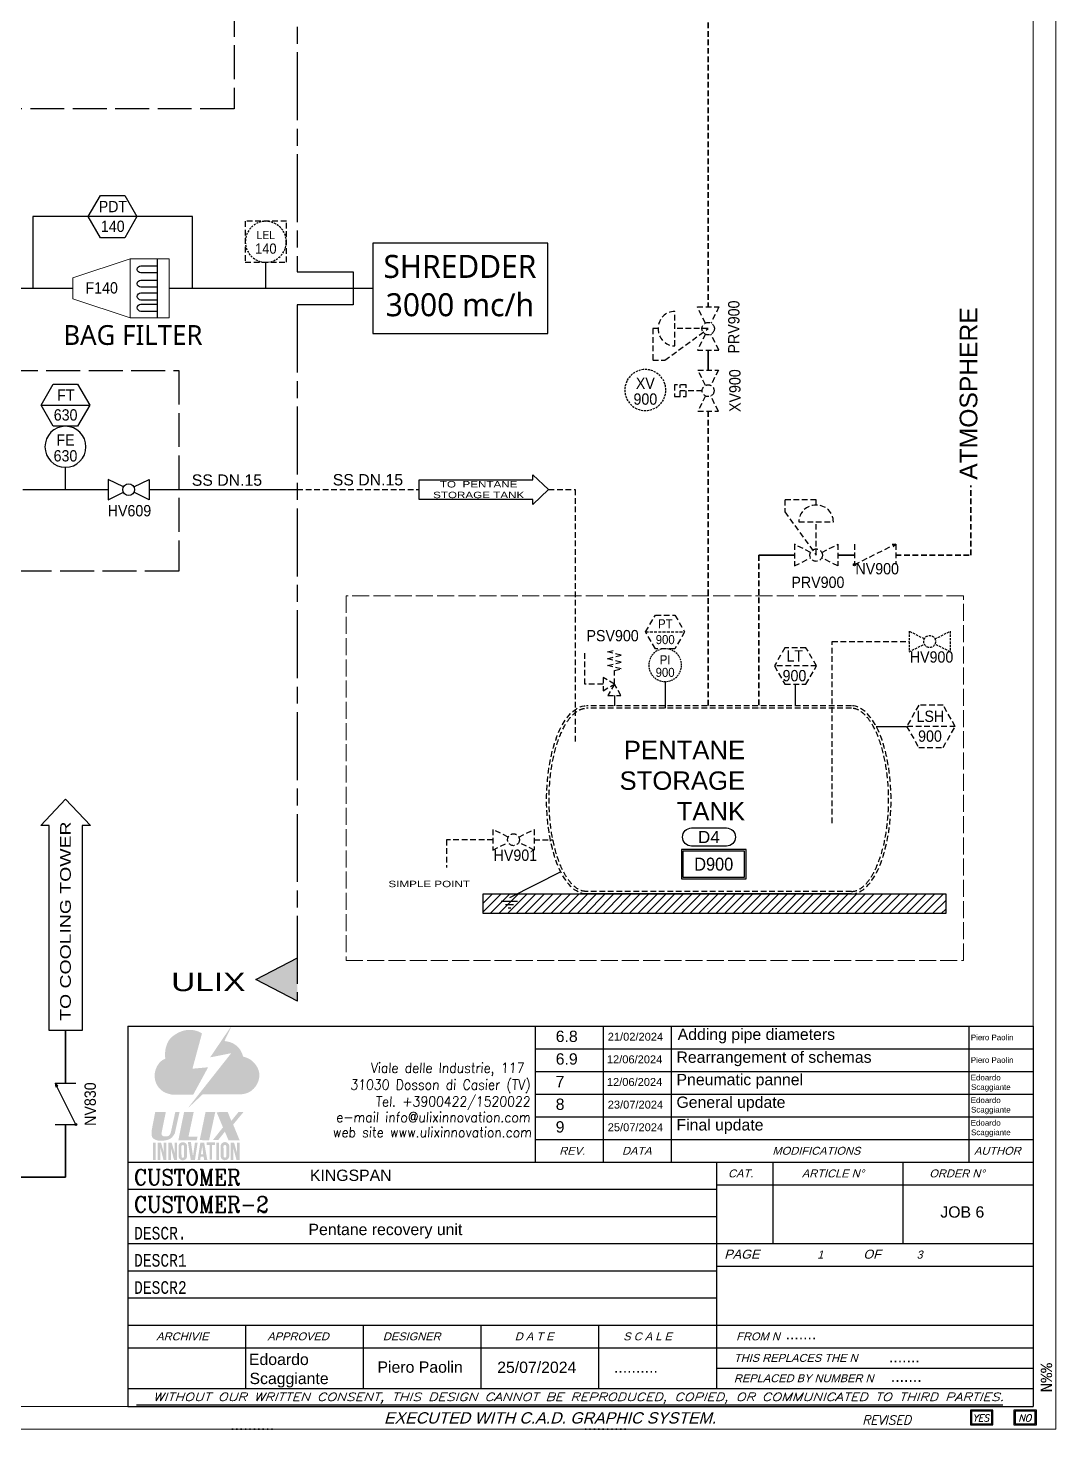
# Model space of a CAD drawing. Header units: millimetres. Extents: x 256 to 2599, y 626 to 1192.
# Drawn here: x 915.9 to 1097.5, y 657.4 to 905.2 of the extents above; entities that cross this region are included whole.
import ezdxf
from ezdxf.enums import TextEntityAlignment as Align

# ---------------------------------------------------------------- set-up
doc = ezdxf.new("R2010")
doc.units = ezdxf.units.MM
for name, pattern in [('AM_ISO02W050', [7.5, 6, -1.5]), ('AM_ISO02W050x2', [3.75, 3, -0.75]), ('AM_ISO08W050', [18, 12, -1.5, 3, -1.5]), ('DASHED', [0.75, 0.5, -0.25])]:
    doc.linetypes.add(name, pattern=pattern)
for name, color, linetype, lineweight in [('-Aria', 7, 'Continuous', 30), ('-Testi', 7, 'Continuous', 35), ('Apparecchiature', 7, 'Continuous', 30), ('LINEA - ACQUA DI RETE', 94, 'Continuous', 35), ('LINEA - AZOTO', 151, 'Continuous', 35)]:
    doc.layers.add(name, color=color, linetype=linetype, lineweight=lineweight)
for name, color, linetype in [('-Pentano', 40, 'Continuous'), ('1', 7, 'Continuous'), ('212', 140, 'AM_ISO02W050x2'), ('4', 42, 'Continuous'), ('5', 6, 'Continuous'), ('FINGATURA', 9, 'Continuous'), ('L6-SOTTILE', 5, 'Continuous'), ('L8-TESTI', 1, 'Continuous'), ('Limite fornitura', 7, 'AM_ISO08W050'), ('Tag', 7, 'Continuous'), ('Testi', 7, 'Continuous')]:
    doc.layers.add(name, color=color, linetype=linetype)
doc.styles.add('2', font='MONOTXT', dxfattribs={"width": 0.8, "height": 280})
doc.styles.add('ARIAL_090', font='arial.ttf', dxfattribs={"width": 0.9})
doc.styles.add('ITALICC', font='italicc')
doc.styles.add('ROMANC', font='ROMANC', dxfattribs={"width": 0.9})
doc.styles.add('ROMANS', font='romans', dxfattribs={"oblique": 15})
doc.styles.get("Standard").update_dxf_attribs({"font": 'arial.ttf'})
doc.styles.add('USER1', font='ROMANS', dxfattribs={"width": 0.8, "height": 280})

# ---------------------------------------------------------------- blocks, each defined once
blk = doc.blocks.new('Tag_block')
at = {"color": 0, "linetype": 'ByBlock', "lineweight": -2}
blk.add_attdef('#(TargetObject.Tag)', text='', height=2.5, dxfattribs=at).set_placement((0, 0), align=Align.MIDDLE_CENTER)
blk = doc.blocks.new('Valve Label_block')
at = {"color": 0, "linetype": 'ByBlock', "lineweight": -2, "width": 0.9}
blk.add_attdef('#(TargetObject.Size)', text='', height=2.5, dxfattribs=at).set_placement((0, 4.7625), align=Align.BOTTOM_CENTER)
blk.add_attdef('#(TargetObject.Tag)', text='', height=2.5, dxfattribs=at).set_placement((0, -4.7625), align=Align.TOP_CENTER)
blk = doc.blocks.new('*U5')
at = {"color": 0, "linetype": 'ByBlock', "lineweight": -2}
for start, end in [(0, 180), (180, 0)]:
    blk.add_arc((0, 0), 5, start, end, dxfattribs=at)
at = {"color": 0, "linetype": 'ByBlock', "lineweight": -2, "width": 0.9}
for tag, p in [('#(TargetObject.Type)', (0, 1.65)), ('#(TargetObject.LoopNumber)', (0, -1.65))]:
    blk.add_attdef(tag, text='', height=2.5, dxfattribs=at).set_placement(p, align=Align.MIDDLE_CENTER)
blk = doc.blocks.new('STIKER NOME MACCHIANARIO')
at = {"layer": 'L8-TESTI', "color": 5}
for points in [[(-20, 9), (-20, -9), (20, -9), (20, 9)], [(-19, 8), (-19, -8), (19, -8), (19, 8)]]:
    blk.add_lwpolyline(points, close=True, dxfattribs=at)
at = {"color": 7, "style": 'ARIAL_090', "width": 0.9}
blk.add_attdef('NOME', text='', height=8, dxfattribs=at).set_placement((0, 0), align=Align.MIDDLE_CENTER)
blk = doc.blocks.new('*U6')
at = {"color": 0, "linetype": 'ByBlock', "lineweight": -2}
for start, end in [(0, 180), (180, 0)]:
    blk.add_arc((0, 0), 5, start, end, dxfattribs=at)
at = {"color": 0, "linetype": 'ByBlock', "lineweight": -2, "width": 0.9}
for tag, p in [('#(TargetObject.Type)', (0, 1.65)), ('#(TargetObject.LoopNumber)', (0, -1.65))]:
    blk.add_attdef(tag, text='', height=2.5, dxfattribs=at).set_placement(p, align=Align.MIDDLE_CENTER)

msp = doc.modelspace()

# ---------------------------------------------------------------- hatches: boundary and pattern name
h = msp.add_hatch(color=256)
h.dxf.hatch_style = 1
h.paths.add_polyline_path([(1061.86, 810.51, -0.284079), (1062.02, 810.41), (1061.86, 810.33), (1061.86, 810.51, -0.284079)], flags=17)
h.paths.add_polyline_path([(1061.86, 810.51), (1061.86, 810.33), (1062.02, 810.41, -0.116434), (1062.04, 810.33, -1), (1061.67, 810.33, -0.414214), (1061.86, 810.51)])
at = {"ltscale": 15}
h = msp.add_hatch(color=256, dxfattribs=at)
h.dxf.hatch_style = 1
h.paths.add_polyline_path([(963.45, 740.87), (956.09, 737.02), (963.45, 733.17), (963.45, 740.87)])
h = msp.add_hatch(color=256)
h.dxf.hatch_style = 1
h.paths.add_polyline_path([(920.77, 718.03), (920.68, 718.67), (921.13, 718.21), (920.77, 718.03)])
h = msp.add_hatch(color=256)
h.dxf.hatch_style = 1
h.paths.add_polyline_path([(924.14, 711.38, -0.284079), (924.24, 711.55), (924.32, 711.38), (924.14, 711.38, -0.284079)], flags=17)
h.paths.add_polyline_path([(924.14, 711.38), (924.32, 711.38), (924.24, 711.55, -0.116434), (924.32, 711.57, -1), (924.32, 711.19, -0.414214), (924.14, 711.38)])
at = {"layer": '1'}
h = msp.add_hatch(color=256, dxfattribs=at)
h.dxf.hatch_style = 1
h.set_gradient(color1=(0, 223, 129), color2=(0, 174, 195), tint=1)
edge = h.paths.add_edge_path()
edge.add_spline(control_points=[(940.1, 723.02), (939.91, 722.93), (939.27, 722.61), (938.49, 721.57), (938.04, 719.82), (938.64, 718.04), (939.98, 716.95), (940.92, 716.75), (941.38, 716.65)], knot_values=[0, 0, 0, 0, 0.701825, 2.291672, 4.058724, 6.454991, 7.952515, 9.516798, 9.516798, 9.516798, 9.516798], degree=3, periodic=0)
edge.add_line((941.38, 716.65), (945.04, 716.65))
edge.add_line((945.04, 716.65), (947.68, 721.5))
edge.add_line((947.68, 721.5), (944.91, 721.25))
edge.add_line((944.91, 721.25), (946.59, 727.47))
edge.add_spline(control_points=[(946.59, 727.47), (946.41, 727.58), (945.9, 727.89), (944.98, 728.12), (943.85, 728.12), (942.76, 727.82), (941.74, 727.25), (940.84, 726.52), (940.33, 725.47), (940.03, 724.31), (940.08, 723.46), (940.1, 723.02)], knot_values=[0, 0, 0, 0, 0.669549, 1.949247, 3.037857, 4.337773, 5.60233, 6.862344, 8.029152, 9.34214, 10.773989, 10.773989, 10.773989, 10.773989], degree=3, periodic=0)
edge = h.paths.add_edge_path()
edge.add_spline(control_points=[(953.87, 723.39), (953.81, 723.56), (953.7, 723.89), (953.48, 724.35), (953.19, 724.85), (952.72, 725.3), (952.1, 725.75), (951.35, 726.02), (950.82, 726.1), (950.56, 726.14)], knot_values=[0, 0, 0, 0, 0.600904, 1.117951, 1.681093, 2.463883, 3.233335, 4.181583, 5.012071, 5.012071, 5.012071, 5.012071], degree=3, periodic=0)
edge.add_line((950.56, 726.14), (951.73, 728.56))
edge.add_line((951.73, 728.56), (951.66, 728.61))
edge.add_line((951.66, 728.61), (948.03, 723.25))
edge.add_line((948.03, 723.25), (951.76, 723.99))
edge.add_line((951.76, 723.99), (944.21, 714.43))
edge.add_line((944.21, 714.43), (944.27, 714.43))
edge.add_line((944.27, 714.43), (946.7, 716.7))
edge.add_line((946.7, 716.7), (953.39, 716.7))
edge.add_spline(control_points=[(953.39, 716.7), (953.76, 716.75), (954.44, 716.83), (955.37, 717.34), (956.09, 718.06), (956.62, 719.08), (956.8, 720.09), (956.59, 721.07), (956.22, 721.81), (955.63, 722.47), (954.9, 723.08), (954.24, 723.28), (953.87, 723.39)], knot_values=[0, 0, 0, 0, 1.209382, 2.211284, 3.435788, 4.46215, 5.940895, 6.667072, 7.735024, 8.604441, 9.541579, 10.801279, 10.801279, 10.801279, 10.801279], degree=3, periodic=0)
h = msp.add_hatch(color=256, dxfattribs=at)
h.dxf.hatch_style = 1
h.set_gradient(color1=(0, 223, 129), color2=(1, 179, 189), centered=1, tint=1)
edge = h.paths.add_edge_path()
edge.add_line((940.21, 713.62), (938.34, 713.62))
edge.add_line((938.34, 713.62), (937.69, 710.27))
edge.add_spline(control_points=[(937.69, 710.27), (937.68, 710.07), (937.67, 709.66), (937.79, 708.98), (938.37, 708.68), (938.96, 708.49), (939.6, 708.54), (940.23, 708.57), (940.74, 708.75), (941.15, 708.95), (941.49, 709.32), (941.67, 709.62), (941.79, 709.82)], knot_values=[0, 0, 0, 0, 0.791646, 1.67027, 2.474797, 3.187273, 4.139987, 4.947686, 5.66585, 6.260215, 6.722804, 7.638653, 7.638653, 7.638653, 7.638653], degree=3, periodic=0)
edge.add_line((941.79, 709.82), (942.63, 713.6))
edge.add_line((942.63, 713.6), (941.88, 713.6))
edge.add_line((941.88, 713.6), (941.1, 710.02))
edge.add_spline(control_points=[(941.1, 710.02), (941.08, 709.96), (941.04, 709.81), (940.92, 709.58), (940.69, 709.35), (940.31, 709.27), (939.92, 709.25), (939.47, 709.42), (939.45, 709.72), (939.44, 709.85)], knot_values=[0, 0, 0, 0, 0.258559, 0.603246, 1.025042, 1.490278, 2.065458, 2.63904, 3.121133, 3.121133, 3.121133, 3.121133], degree=3, periodic=0)
edge.add_line((939.44, 709.85), (940.21, 713.62))
h.paths.add_polyline_path([(943.43, 713.59), (945.13, 713.59), (944.21, 709.24), (945.81, 709.24), (945.66, 708.6), (942.42, 708.6), (943.43, 713.59)])
h.paths.add_polyline_path([(948.94, 713.58), (947.22, 713.58), (946.2, 708.64), (947.84, 708.56), (948.94, 713.58)])
h.paths.add_polyline_path([(950.3, 710.88), (948.51, 708.62), (949.43, 708.62), (950.64, 710.12), (951.28, 708.61), (953.24, 708.61), (952.1, 711.38), (953.94, 713.6), (953.05, 713.6), (951.78, 712.02), (951.14, 713.6), (949.18, 713.56), (950.3, 710.88)])
h = msp.add_hatch(color=256, dxfattribs=at)
h.dxf.hatch_style = 1
h.set_gradient(color1=(0, 223, 129), color2=(1, 179, 189), tint=1)
h.paths.add_polyline_path([(937.95, 705.12), (938.43, 705.12), (938.43, 708.17), (937.95, 708.16), (937.95, 705.12)])
h.paths.add_polyline_path([(940.3, 708.19), (939.85, 708.19), (939.85, 706.39), (939.36, 708.2), (938.79, 708.2), (938.78, 705.13), (939.23, 705.13), (939.23, 707.34), (939.79, 705.12), (940.3, 705.12), (940.3, 708.19)])
h.paths.add_polyline_path([(940.65, 705.11), (941.1, 705.11), (941.1, 707.21), (941.67, 705.09), (942.2, 705.09), (942.2, 708.19), (941.74, 708.19), (941.74, 706.41), (941.23, 708.19), (940.65, 708.19), (940.65, 705.11)])
h.paths.add_polyline_path([(942.45, 705.72, 1), (943.97, 705.93), (943.97, 707.66, 0.796166), (942.45, 707.66), (942.45, 705.72, 1)])
h.paths.add_polyline_path([(942.95, 707.51, -0.957705), (943.44, 707.55), (943.44, 705.74, -0.974266), (942.98, 705.72), (942.95, 707.51, -0.957705)], flags=16)
h.paths.add_polyline_path([(944.61, 705.12), (945.35, 705.12), (945.83, 708.19), (945.35, 708.19), (945.01, 705.8), (944.64, 708.27), (944.1, 708.28), (944.61, 705.12)])
h.paths.add_polyline_path([(945.83, 705.12), (946.27, 705.12), (946.36, 705.7), (946.88, 705.7), (946.98, 705.12), (947.54, 705.12), (946.98, 708.19), (946.3, 708.19), (945.83, 705.12)])
h.paths.add_polyline_path([(946.64, 707.6), (946.82, 706.1), (946.4, 706.09), (946.64, 707.6)], flags=16)
h.paths.add_polyline_path([(947.95, 705.15), (948.39, 705.15), (948.39, 707.75), (948.92, 707.75), (948.92, 708.22), (947.4, 708.22), (947.4, 707.74), (947.95, 707.74), (947.95, 705.15)])
h.paths.add_polyline_path([(949.58, 708.17), (949.11, 708.16), (949.11, 705.12), (949.58, 705.12), (949.58, 708.17)])
h.paths.add_polyline_path([(949.89, 705.74, 1), (951.41, 705.95), (951.41, 707.68, 0.796166), (949.89, 707.68), (949.89, 705.74, 1)])
h.paths.add_polyline_path([(950.39, 707.53, -0.957705), (950.88, 707.57), (950.88, 705.76, -0.974266), (950.42, 705.74), (950.39, 707.53, -0.957705)], flags=16)
h.paths.add_polyline_path([(951.68, 705.11), (952.13, 705.11), (952.13, 707.21), (952.7, 705.09), (953.23, 705.09), (953.23, 708.19), (952.77, 708.19), (952.77, 706.41), (952.26, 708.19), (951.68, 708.19), (951.68, 705.11)])
at = {"layer": '4'}
h = msp.add_hatch(dxfattribs=at)
h.set_pattern_fill('_U', color=256, scale=1.083333, angle=45, style=0, pattern_type=0)
h.set_pattern_definition([(45, (2916.7079, 3715.7714), (-0.76603235, 0.76603235), [])])
h.paths.add_polyline_path([(996.3, 748.66), (1078, 748.66), (1078, 752.13), (996.3, 752.13)])
at = {"layer": 'Tag', "linetype": 'DASHED', "ltscale": 2}
h = msp.add_hatch(color=256, dxfattribs=at)
h.dxf.hatch_style = 1
h.paths.add_polyline_path([(1068.51, 813.88), (1069.15, 813.97), (1068.69, 813.52), (1068.51, 813.88)])

# ---------------------------------------------------------------- linework, layer by layer
at = {"layer": '-Aria'}
for p, q in [((916.71, 871.83), (916.71, 859.16)), ((926.5, 871.83), (916.71, 871.83)), ((944.9, 871.83), (935.1, 871.83)), ((944.9, 859.16), (944.9, 871.83)), ((459.88, 859.16), (923.76, 859.16)), ((940.77, 859.16), (976.75, 859.16))]:
    msp.add_line(p, q, dxfattribs=at)
at = {"layer": '-Pentano'}
for p, q in [((914.95, 823.58), (929.99, 823.58)), ((937.28, 823.58), (963.44, 823.58))]:
    msp.add_line(p, q, dxfattribs=at)
at = {"layer": '-Pentano', "linetype": 'DASHED', "ltscale": 2}
for p, q in [((963.44, 823.58), (984.94, 823.58)), ((1007.84, 823.58), (1012.53, 823.58)), ((1012.53, 823.58), (1012.53, 779.02)), ((1061.32, 785.38), (1014.5, 785.38)), ((1061.32, 784.95), (1014.5, 784.95)), ((1061.32, 752.57), (1014.5, 752.57))]:
    msp.add_line(p, q, dxfattribs=at)
at = {"layer": '-Pentano', "linetype": 'DASHED', "ltscale": 2, "extrusion": (0, 0, -1)}
msp.add_ellipse((1014.5, 768.76), major_axis=(0, 16.62), ratio=0.422356, start_param=3.141593, end_param=6.283185, dxfattribs=at)
at = {"layer": '-Pentano', "linetype": 'DASHED', "ltscale": 2}
msp.add_ellipse((1061.32, 768.76), major_axis=(0, 16.62), ratio=0.422356, start_param=3.141593, end_param=6.283185, dxfattribs=at)
for points in [[(1014.5, 752.57), (1014.13, 752.57), (1013.74, 752.65), (1012.97, 753), (1012.58, 753.27), (1011.82, 754), (1011.44, 754.45), (1010.72, 755.54), (1010.38, 756.17), (1009.59, 757.94), (1009.18, 759.18), (1008.52, 761.87), (1008.27, 763.34), (1007.96, 766.38), (1007.89, 767.96), (1007.96, 771.09), (1008.08, 772.64), (1008.51, 775.6), (1008.82, 777), (1009.58, 779.53), (1010.04, 780.67), (1010.96, 782.38), (1011.4, 783.03), (1012.32, 784.04), (1012.8, 784.41), (1013.68, 784.85), (1014.1, 784.95), (1014.5, 784.95)], [(1061.32, 752.57), (1061.7, 752.57), (1062.08, 752.65), (1062.85, 753), (1063.24, 753.27), (1064.01, 754), (1064.38, 754.45), (1065.1, 755.54), (1065.44, 756.17), (1066.23, 757.94), (1066.64, 759.18), (1067.3, 761.87), (1067.55, 763.34), (1067.86, 766.38), (1067.93, 767.96), (1067.87, 771.09), (1067.74, 772.64), (1067.31, 775.6), (1067, 777), (1066.24, 779.53), (1065.79, 780.67), (1064.86, 782.38), (1064.42, 783.03), (1063.5, 784.04), (1063.02, 784.41), (1062.14, 784.85), (1061.73, 784.95), (1061.32, 784.95)]]:
    msp.add_open_spline(points, degree=3, knots=[3.141593, 3.141593, 3.141593, 3.141593, 3.331486, 3.331486, 3.52138, 3.52138, 3.711273, 3.711273, 3.901167, 3.901167, 4.187067, 4.187067, 4.472967, 4.472967, 4.758867, 4.758867, 5.044767, 5.044767, 5.330667, 5.330667, 5.616567, 5.616567, 5.847516, 5.847516, 6.078465, 6.078465, 6.283185, 6.283185, 6.283185, 6.283185], dxfattribs=at)
for p, q in [((1019.45, 787.2), (1019.45, 785.38)), ((1009.99, 756.02), (1000.92, 751.45)), ((999.48, 750.86), (1000.92, 750.86)), ((1000.92, 750.86), (1002.36, 750.86)), ((1061.32, 752.13), (1014.5, 752.13)), ((1000.2, 750.26), (1000.92, 750.26)), ((1000.67, 749.67), (1000.92, 749.67)), ((1000.92, 750.26), (1001.64, 750.26)), ((1000.92, 749.67), (1001.17, 749.67)), ((920.68, 718.67), (924.32, 718.67)), ((921.13, 718.21), (920.68, 718.67)), ((920.68, 718.67), (920.77, 718.03)), ((920.77, 718.03), (921.13, 718.21)), ((924.32, 711.38), (920.95, 718.12)), ((920.68, 711.38), (924.32, 711.38)), ((1082.35, 660.9), (1082.35, 658.29)), ((1086.3, 660.9), (1082.35, 660.9)), ((1082.54, 660.71), (1082.54, 658.49)), ((1086.11, 660.71), (1082.54, 660.71)), ((1086.11, 658.49), (1086.11, 660.71)), ((1086.3, 658.29), (1086.3, 660.9)), ((1090.05, 660.9), (1090.05, 658.29)), ((1094.01, 660.9), (1090.05, 660.9)), ((1090.24, 660.71), (1090.24, 658.49)), ((1093.82, 660.71), (1090.24, 660.71)), ((1093.82, 658.49), (1093.82, 660.71)), ((1094.01, 658.29), (1094.01, 660.9)), ((1082.35, 658.29), (1086.3, 658.29)), ((1082.54, 658.49), (1086.11, 658.49)), ((1090.05, 658.29), (1094.01, 658.29)), ((1090.24, 658.49), (1093.82, 658.49))]:
    msp.add_line(p, q)
at = {"linetype": 'DASHED', "ltscale": 2}
for p, q in [((997.98, 761.71), (989.79, 761.71)), ((989.79, 761.71), (989.79, 756.79)), ((1005.27, 761.71), (1008.59, 761.71))]:
    msp.add_line(p, q, dxfattribs=at)
at = {"ltscale": 15}
for p, q in [((956.09, 737.02), (963.45, 740.87)), ((963.45, 733.17), (956.09, 737.02))]:
    msp.add_line(p, q, dxfattribs=at)
at = {"lineweight": 20}
for points in [[(256.47, 657.54), (256.47, 1191.54), (1097.47, 1191.54), (1097.47, 657.54)], [(271.09, 661.54), (271.09, 1187.54), (1093.47, 1187.54), (1093.47, 661.54)]]:
    msp.add_lwpolyline(points, close=True, dxfattribs=at)
for points in [[(1007.7, 867.16), (976.75, 867.16), (976.75, 851.16), (1007.7, 851.16)], [(996.3, 752.13), (1078, 752.13), (1078, 748.66), (996.3, 748.66)]]:
    msp.add_lwpolyline(points, close=True)
for points in [[(932.7, 824.05), (929.99, 825.4), (929.99, 821.76), (932.7, 823.11)], [(934.58, 824.05), (937.28, 825.4), (937.28, 821.76), (934.58, 823.11)]]:
    msp.add_lwpolyline(points)
at = {"linetype": 'DASHED', "ltscale": 2}
msp.add_lwpolyline([(1057.93, 764.65), (1057.93, 796.74), (1071.51, 796.74)], dxfattribs=at)
msp.add_lwpolyline([(1033.1, 763.79), (1039.24, 763.79, -1), (1039.24, 760.59), (1033.1, 760.59, -1)], format="xyb", close=True)
for centre, radius in [((933.64, 823.58), 1.05), ((1061.86, 810.33), 0.187), ((924.32, 711.38), 0.187)]:
    msp.add_circle(centre, radius)
at = {"layer": '212', "lineweight": 20}
msp.add_lwpolyline([(972.04, 740.38), (1081.15, 740.38), (1081.15, 804.83), (972.04, 804.83)], close=True, dxfattribs=at)
at = {"layer": '5', "linetype": 'AM_ISO02W050', "lineweight": 30}
msp.add_lwpolyline([(723.23, 666.29), (723.23, 830.72), (620.7, 830.72), (620.7, 986.12), (664.46, 986.12), (664.46, 1014.9), (747.75, 1014.9), (747.75, 993.8), (843.91, 993.8), (843.91, 1037.11), (952.27, 1037.11), (952.27, 890.86), (904.09, 890.86), (904.09, 844.62), (942.52, 844.62), (942.52, 809.18), (904.09, 809.18), (904.09, 666.29), (723.23, 666.29), (723.23, 830.72), (620.7, 830.72), (620.7, 986.12)], dxfattribs=at)
at = {"layer": '5', "color": 244, "true_color": 0x991b1e}
for points in [[(938.67, 861.88), (935.8, 861.88, -1), (935.8, 863.15), (938.67, 863.15)], [(938.67, 859.35), (935.8, 859.35, -1), (935.8, 860.61), (938.67, 860.61)], [(938.67, 857.09), (935.8, 857.09, -1), (935.8, 858.35), (938.67, 858.35)], [(938.67, 855.09), (935.8, 855.09, -1), (935.8, 856.36), (938.67, 856.36)]]:
    msp.add_lwpolyline(points, format="xyb", dxfattribs=at)
at = {"layer": 'Apparecchiature', "lineweight": 20}
msp.add_lwpolyline([(933.88, 853.92), (923.76, 857.32), (923.76, 860.99), (933.88, 864.39)], dxfattribs=at)
msp.add_lwpolyline([(940.77, 864.39), (933.88, 864.39), (933.88, 853.92), (940.77, 853.92)], close=True, dxfattribs=at)
at = {"layer": 'FINGATURA', "color": 7}
for p, q in [((933.47, 728.74), (933.47, 661.54)), ((933.47, 728.74), (1093.47, 728.74)), ((1005.47, 728.74), (1005.47, 704.74)), ((1017.47, 728.74), (1017.47, 704.74)), ((1029.47, 728.74), (1029.47, 704.74)), ((1082.09, 728.74), (1082.09, 704.74)), ((1093.47, 728.74), (1093.47, 661.54)), ((1005.47, 724.74), (1093.47, 724.74)), ((1005.47, 720.74), (1093.47, 720.74)), ((1005.47, 716.74), (1093.47, 716.74)), ((1005.47, 712.74), (1093.47, 712.74)), ((1005.47, 708.74), (1093.47, 708.74)), ((933.47, 704.74), (1093.47, 704.74)), ((1037.47, 704.74), (1037.47, 675.94)), ((1047.47, 704.74), (1047.47, 690.34)), ((1070.47, 690.34), (1070.47, 704.74)), ((933.47, 699.94), (1037.47, 699.94)), ((1037.47, 700.74), (1093.47, 700.74)), ((933.47, 695.14), (1037.47, 695.14)), ((933.47, 690.34), (1093.47, 690.34)), ((1037.47, 686.34), (1093.47, 686.34)), ((933.47, 685.54), (1037.47, 685.54)), ((933.47, 680.74), (1037.47, 680.74)), ((933.47, 675.94), (1093.47, 675.94)), ((954.27, 675.94), (954.27, 664.74)), ((975.07, 675.94), (975.07, 664.74)), ((995.87, 675.94), (995.87, 664.74)), ((1016.67, 675.94), (1016.67, 664.74)), ((1037.47, 675.94), (1037.47, 664.74)), ((933.47, 671.94), (1037.47, 671.94)), ((1037.47, 671.94), (1093.47, 671.94)), ((1037.47, 668.34), (1093.47, 668.34)), ((935.03, 661.82), (1032.08, 661.82)), ((1032.08, 661.82), (1088.08, 661.82))]:
    msp.add_line(p, q, dxfattribs=at)
at = {"layer": 'FINGATURA'}
for p, q in [((933.47, 664.74), (1093.47, 664.74)), ((933.47, 661.54), (1093.47, 661.54))]:
    msp.add_line(p, q, dxfattribs=at)
at = {"layer": 'L6-SOTTILE'}
for points in [[(1005.04, 820.95), (1005.04, 821.83), (984.94, 821.83), (984.94, 825.33), (1005.04, 825.33), (1005.04, 826.2), (1007.84, 823.58)], [(926.88, 764.23), (925.42, 764.23), (925.42, 727.98), (919.58, 727.98), (919.58, 764.23), (918.12, 764.23), (922.5, 768.9)]]:
    msp.add_lwpolyline(points, close=True, dxfattribs=at)
at = {"layer": 'Limite fornitura'}
msp.add_line((963.41, 1170.87), (963.43, 862.05), dxfattribs=at)
msp.add_lwpolyline([(963.43, 862.05), (973.29, 862.05), (973.29, 856.26), (963.43, 856.26), (963.43, 733.17)], dxfattribs=at)
at = {"layer": 'LINEA - ACQUA DI RETE'}
for p, q in [((922.5, 727.98), (922.5, 718.67)), ((922.5, 711.38), (922.5, 702.07)), ((890.69, 702.07), (922.5, 702.07))]:
    msp.add_line(p, q, dxfattribs=at)
at = {"layer": 'LINEA - AZOTO', "linetype": 'DASHED', "ltscale": 2}
for p, q in [((1036.02, 1122.13), (1036.02, 855.86)), ((1036.02, 837.43), (1036.02, 784.95)), ((1082.43, 812.01), (1082.43, 824.32)), ((1044.97, 812.01), (1044.97, 784.95)), ((1069.15, 812.01), (1082.43, 812.01))]:
    msp.add_line(p, q, dxfattribs=at)
at = {"layer": 'LINEA - AZOTO'}
for p, q in [((1036.02, 848.22), (1036.02, 844.72)), ((1044.97, 812.01), (1051.28, 812.01)), ((1058.92, 812.01), (1061.86, 812.01))]:
    msp.add_line(p, q, dxfattribs=at)
at = {"layer": 'Tag'}
for p, q in [((935.1, 871.83), (926.5, 871.83)), ((918.17, 838.5), (926.77, 838.5)), ((922.47, 823.58), (922.47, 827.53)), ((1028.42, 789.67), (1028.42, 784.95)), ((1051.44, 785.38), (1051.44, 789.2)), ((1065.7, 781.74), (1071.09, 781.74))]:
    msp.add_line(p, q, dxfattribs=at)
at = {"layer": 'Tag', "color": 244, "true_color": 0x991b1e}
msp.add_line((938.67, 864.39), (938.67, 853.92), dxfattribs=at)
at = {"layer": 'Tag', "ltscale": 0.2}
msp.add_line((957.87, 859.16), (957.87, 863.76), dxfattribs=at)
at = {"layer": 'Tag', "linetype": 'DASHED', "ltscale": 2}
for p, q in [((1030.12, 848.99), (1030.12, 855.09)), ((1031.1, 840.05), (1031.1, 842.1)), ((1034.97, 841.07), (1031.1, 841.07)), ((1052.05, 817.91), (1058.15, 817.91)), ((1061.86, 813.97), (1061.86, 810.33)), ((1061.86, 810.33), (1068.6, 813.7)), ((1069.15, 813.97), (1068.51, 813.88)), ((1068.69, 813.52), (1069.15, 813.97)), ((1069.15, 813.97), (1069.15, 810.33)), ((1055.17, 792.42), (1047.72, 792.42)), ((1079.69, 781.74), (1071.09, 781.74))]:
    msp.add_line(p, q, dxfattribs=at)
at = {"layer": 'Tag', "linetype": 'DASHED'}
msp.add_line((1024.98, 798.44), (1031.86, 798.44), dxfattribs=at)
at = {"layer": 'Tag'}
for points in [[(926.5, 871.83), (928.65, 875.55), (932.95, 875.55), (935.1, 871.83), (932.95, 868.1), (928.65, 868.1)], [(918.17, 838.5), (920.32, 842.22), (924.62, 842.22), (926.77, 838.5), (924.62, 834.78), (920.32, 834.78)]]:
    msp.add_lwpolyline(points, close=True, dxfattribs=at)
at = {"layer": 'Tag', "linetype": 'DASHED', "ltscale": 2}
for points in [[(961.5, 871), (954.25, 871), (954.25, 863.76), (961.5, 863.76)], [(1032.12, 842.1), (1030.08, 842.1), (1030.08, 840.05), (1032.12, 840.05)], [(1024.98, 798.44), (1026.7, 801.42), (1030.14, 801.42), (1031.86, 798.44), (1030.14, 795.46), (1026.7, 795.46)], [(1055.17, 792.42), (1053.3, 795.65), (1049.58, 795.65), (1047.72, 792.42), (1049.58, 789.2), (1053.3, 789.2)], [(1017.45, 788.05), (1019.45, 789.21), (1017.45, 790.36)], [(1020.61, 787.2), (1019.45, 789.21), (1018.3, 787.2)], [(1079.69, 781.74), (1077.54, 785.47), (1073.24, 785.47), (1071.09, 781.74), (1073.24, 778.02), (1077.54, 778.02)]]:
    msp.add_lwpolyline(points, close=True, dxfattribs=at)
for points in [[(1035.53, 853.02), (1034.11, 855.86), (1037.93, 855.86), (1036.51, 853.02)], [(1027.17, 852.04), (1026.23, 852.04), (1026.23, 846.49), (1028.38, 846.49), (1036.02, 852.04), (1030.12, 852.04)], [(1035.53, 851.06), (1034.11, 848.22), (1037.93, 848.22), (1036.51, 851.06)], [(1035.55, 842.01), (1034.2, 844.72), (1037.84, 844.72), (1036.49, 842.01)], [(1035.55, 840.14), (1034.2, 837.43), (1037.84, 837.43), (1036.49, 840.14)], [(1055.1, 820.87), (1055.1, 821.8), (1049.55, 821.8), (1049.55, 819.65), (1055.1, 812.01), (1055.1, 817.91)], [(1054.12, 812.5), (1051.28, 813.92), (1051.28, 810.1), (1054.12, 811.52)], [(1056.08, 812.5), (1058.92, 813.92), (1058.92, 810.1), (1056.08, 811.52)], [(1017.45, 789.21), (1014.25, 789.21), (1014.25, 794.91)], [(1019.45, 789.21), (1019.45, 791.61), (1020.65, 791.91), (1018.25, 792.51), (1020.65, 793.11), (1018.25, 793.71), (1020.65, 794.31), (1018.25, 794.91), (1019.45, 795.21)], [(1000.69, 762.18), (997.98, 763.53), (997.98, 759.88), (1000.69, 761.24)], [(1002.56, 762.18), (1005.27, 763.53), (1005.27, 759.88), (1002.56, 761.24)]]:
    msp.add_lwpolyline(points, dxfattribs=at)
at = {"layer": 'Tag', "linetype": 'DASHED', "ltscale": 0.8}
for points in [[(1074.22, 797.21), (1071.51, 798.56), (1071.51, 794.92), (1074.22, 796.27)], [(1076.09, 797.21), (1078.8, 798.56), (1078.8, 794.92), (1076.09, 796.27)]]:
    msp.add_lwpolyline(points, dxfattribs=at)
at = {"layer": 'Tag', "linetype": 'DASHED', "ltscale": 2}
for centre, radius in [((1036.02, 852.04), 1.1), ((1036.02, 841.07), 1.05), ((1055.1, 812.01), 1.1), ((1001.63, 761.71), 1.05)]:
    msp.add_circle(centre, radius, dxfattribs=at)
at = {"layer": 'Tag', "linetype": 'DASHED', "ltscale": 0.8}
msp.add_circle((1075.15, 796.74), 1.05, dxfattribs=at)
at = {"layer": 'Tag', "linetype": 'DASHED', "ltscale": 2}
for centre, major_axis in [((1030.12, 852.04), (0, -3.05)), ((1055.1, 817.91), (-3.05, 0))]:
    msp.add_ellipse(centre, major_axis=major_axis, ratio=0.967342, start_param=3.141593, end_param=6.283185, dxfattribs=at)

# ---------------------------------------------------------------- block references
at = {"layer": 'Tag'}
ref = msp.add_blockref('Valve Label_block', (930.86, 875.49), dxfattribs=dict(at, xscale=0.1838663350828232, yscale=0.1838663350828232, zscale=0.1838663350828232))
ref.add_attrib('#(TargetObject.Tag)', 'PDT', dxfattribs={"layer": '0', "color": 0, "linetype": 'ByBlock', "lineweight": -2, "ltscale": 2, "height": 2, "style": 'ARIAL_090', "width": 0.9}).set_placement((930.86, 874.61), align=Align.TOP_CENTER)
ref = msp.add_blockref('Valve Label_block', (930.83, 871.77), dxfattribs=dict(at, xscale=0.1378997513121174, yscale=0.1378997513121174, zscale=0.1378997513121174))
ref.add_attrib('#(TargetObject.Tag)', '140', dxfattribs={"layer": '0', "color": 0, "linetype": 'ByBlock', "lineweight": -2, "ltscale": 2, "height": 2, "style": 'ARIAL_090', "width": 0.9}).set_placement((930.83, 871.12), align=Align.TOP_CENTER)
at = {"layer": 'Tag', "linetype": 'DASHED', "ltscale": 2}
ref = msp.add_blockref('*U6', (957.87, 867.38), dxfattribs=dict(at, xscale=0.7246999983226499, yscale=0.7246999983226499, zscale=0.7246999983226499))
ref.add_attrib('#(TargetObject.Type)', 'LEL', dxfattribs={"layer": '0', "color": 0, "linetype": 'ByBlock', "lineweight": -2, "ltscale": 2, "height": 1.449, "width": 0.9}).set_placement((957.87, 868.58), align=Align.MIDDLE_CENTER)
ref.add_attrib('#(TargetObject.LoopNumber)', '140', dxfattribs={"layer": '0', "color": 0, "linetype": 'ByBlock', "lineweight": -2, "ltscale": 2, "height": 1.812, "width": 0.9}).set_placement((957.87, 866.18), align=Align.MIDDLE_CENTER)
at = {"layer": 'Tag'}
ref = msp.add_blockref('Tag_block', (928.87, 860.24), dxfattribs=dict(at, xscale=0.02812457149191088, yscale=0.02812457149191088, zscale=0.02812457149191088))
ref.add_attrib('#(TargetObject.Tag)', 'F140', dxfattribs={"layer": '0', "color": 0, "linetype": 'ByBlock', "lineweight": -2, "ltscale": 2, "height": 2, "style": 'ARIAL_090', "width": 0.9}).set_placement((928.87, 860.24), align=Align.TOP_CENTER)
at = {"layer": 'Tag', "ltscale": 0.2}
ref = msp.add_blockref('Tag_block', (1039.55, 852.32), dxfattribs=dict(at, xscale=0.02812457149191088, yscale=0.02812457149191088, zscale=0.02812457149191088, rotation=90))
ref.add_attrib('#(TargetObject.Tag)', 'PRV900', dxfattribs={"layer": '0', "color": 0, "linetype": 'ByBlock', "lineweight": -2, "ltscale": 2, "height": 2, "rotation": 90, "style": 'ARIAL_090', "width": 0.9}).set_placement((1039.55, 852.32), align=Align.TOP_CENTER)
at = {"layer": 'Tag', "linetype": 'DASHED', "ltscale": 2}
ref = msp.add_blockref('*U5', (1024.92, 841.18), dxfattribs=dict(at, xscale=0.7246990090098623, yscale=0.7246990090098623, zscale=0.7246990090098623))
ref.add_attrib('#(TargetObject.Type)', 'XV', dxfattribs={"layer": '0', "color": 0, "linetype": 'ByBlock', "lineweight": -2, "ltscale": 2, "height": 2, "style": 'ARIAL_090', "width": 0.9}).set_placement((1024.92, 842.38), align=Align.MIDDLE)
ref.add_attrib('#(TargetObject.LoopNumber)', '900', dxfattribs={"layer": '0', "color": 0, "linetype": 'ByBlock', "lineweight": -2, "ltscale": 2, "height": 2, "style": 'ARIAL_090', "width": 0.9}).set_placement((1022.83, 837.99), align=Align.BOTTOM_LEFT)
at = {"layer": 'Tag', "ltscale": 0.2}
ref = msp.add_blockref('Tag_block', (1039.74, 841.08), dxfattribs=dict(at, xscale=0.02812457149191088, yscale=0.02812457149191088, zscale=0.02812457149191088, rotation=90))
ref.add_attrib('#(TargetObject.Tag)', 'XV900', dxfattribs={"layer": '0', "color": 0, "linetype": 'ByBlock', "lineweight": -2, "ltscale": 2, "height": 2, "rotation": 90, "style": 'ARIAL_090', "width": 0.9}).set_placement((1039.74, 841.08), align=Align.TOP_CENTER)
at = {"layer": 'Tag'}
ref = msp.add_blockref('Valve Label_block', (922.54, 842.16), dxfattribs=dict(at, xscale=0.1838663350828232, yscale=0.1838663350828232, zscale=0.1838663350828232))
ref.add_attrib('#(TargetObject.Tag)', 'FT', dxfattribs={"layer": '0', "color": 0, "linetype": 'ByBlock', "lineweight": -2, "ltscale": 2, "height": 2, "style": 'ARIAL_090', "width": 0.9}).set_placement((922.54, 841.29), align=Align.TOP_CENTER)
ref = msp.add_blockref('Valve Label_block', (922.5, 838.45), dxfattribs=dict(at, xscale=0.1378997513121174, yscale=0.1378997513121174, zscale=0.1378997513121174))
ref.add_attrib('#(TargetObject.Tag)', '630', dxfattribs={"layer": '0', "color": 0, "linetype": 'ByBlock', "lineweight": -2, "ltscale": 2, "height": 2, "style": 'ARIAL_090', "width": 0.9}).set_placement((922.5, 837.79), align=Align.TOP_CENTER)
ref = msp.add_blockref('*U5', (922.47, 831.15), dxfattribs=dict(at, xscale=0.7246990090098623, yscale=0.7246990090098623, zscale=0.7246990090098623))
ref.add_attrib('#(TargetObject.Type)', 'FE', dxfattribs={"layer": '0', "color": 0, "linetype": 'ByBlock', "lineweight": -2, "ltscale": 2, "height": 2, "style": 'ARIAL_090', "width": 0.9}).set_placement((922.47, 832.35), align=Align.MIDDLE)
ref.add_attrib('#(TargetObject.LoopNumber)', '630', dxfattribs={"layer": '0', "color": 0, "linetype": 'ByBlock', "lineweight": -2, "ltscale": 2, "height": 2, "style": 'ARIAL_090', "width": 0.9}).set_placement((920.38, 827.96), align=Align.BOTTOM_LEFT)
ref = msp.add_blockref('Tag_block', (933.78, 820.86), dxfattribs=dict(at, xscale=0.02812457149191088, yscale=0.02812457149191088, zscale=0.02812457149191088))
ref.add_attrib('#(TargetObject.Tag)', 'HV609', dxfattribs={"layer": '0', "color": 0, "linetype": 'ByBlock', "lineweight": -2, "ltscale": 2, "height": 2, "style": 'ARIAL_090', "width": 0.9}).set_placement((933.78, 820.86), align=Align.TOP_CENTER)
at = {"layer": 'Tag', "ltscale": 0.2}
ref = msp.add_blockref('Tag_block', (1065.89, 810.61), dxfattribs=dict(at, xscale=0.02812457149191088, yscale=0.02812457149191088, zscale=0.02812457149191088))
ref.add_attrib('#(TargetObject.Tag)', 'NV900', dxfattribs={"layer": '0', "color": 0, "linetype": 'ByBlock', "lineweight": -2, "ltscale": 2, "height": 2, "style": 'ARIAL_090', "width": 0.9}).set_placement((1065.89, 810.61), align=Align.TOP_CENTER)
ref = msp.add_blockref('Tag_block', (1055.41, 808.21), dxfattribs=dict(at, xscale=0.02812457149191088, yscale=0.02812457149191088, zscale=0.02812457149191088))
ref.add_attrib('#(TargetObject.Tag)', 'PRV900', dxfattribs={"layer": '0', "color": 0, "linetype": 'ByBlock', "lineweight": -2, "ltscale": 2, "height": 2, "style": 'ARIAL_090', "width": 0.9}).set_placement((1055.41, 808.21), align=Align.TOP_CENTER)
ref = msp.add_blockref('Valve Label_block', (1028.46, 801.37), dxfattribs=dict(at, xscale=0.1470930680662586, yscale=0.1470930680662586, zscale=0.1470930680662586))
ref.add_attrib('#(TargetObject.Tag)', 'PT', dxfattribs={"layer": '0', "color": 0, "linetype": 'ByBlock', "lineweight": -2, "ltscale": 2, "height": 1.6, "style": 'ARIAL_090', "width": 0.9}).set_placement((1028.46, 800.67), align=Align.TOP_CENTER)
ref = msp.add_blockref('Tag_block', (1019.14, 798.78), dxfattribs=dict(at, xscale=0.02812457149191088, yscale=0.02812457149191088, zscale=0.02812457149191088))
ref.add_attrib('#(TargetObject.Tag)', 'PSV900', dxfattribs={"layer": '0', "color": 0, "linetype": 'ByBlock', "lineweight": -2, "ltscale": 2, "height": 2, "style": 'ARIAL_090', "width": 0.9}).set_placement((1019.14, 798.78), align=Align.TOP_CENTER)
ref = msp.add_blockref('Valve Label_block', (1028.43, 798.4), dxfattribs=dict(at, xscale=0.110319801049694, yscale=0.110319801049694, zscale=0.110319801049694))
ref.add_attrib('#(TargetObject.Tag)', '900', dxfattribs={"layer": '0', "color": 0, "linetype": 'ByBlock', "lineweight": -2, "ltscale": 2, "height": 1.6, "style": 'ARIAL_090', "width": 0.9}).set_placement((1028.43, 797.88), align=Align.TOP_CENTER)
at = {"layer": 'Tag', "linetype": 'DASHED', "ltscale": 2}
ref = msp.add_blockref('*U5', (1028.42, 792.57), dxfattribs=dict(at, xscale=0.5797592072078899, yscale=0.5797592072078899, zscale=0.5797592072078899))
ref.add_attrib('#(TargetObject.Type)', 'PI', dxfattribs={"layer": '0', "color": 0, "linetype": 'ByBlock', "lineweight": -2, "ltscale": 2, "height": 1.6, "style": 'ARIAL_090', "width": 0.9}).set_placement((1028.42, 793.52), align=Align.MIDDLE)
ref.add_attrib('#(TargetObject.LoopNumber)', '900', dxfattribs={"layer": '0', "color": 0, "linetype": 'ByBlock', "lineweight": -2, "ltscale": 2, "height": 1.6, "style": 'ARIAL_090', "width": 0.9}).set_placement((1026.74, 790.01), align=Align.BOTTOM_LEFT)
at = {"layer": 'Tag', "linetype": 'DASHED', "ltscale": 0.8}
ref = msp.add_blockref('Valve Label_block', (1051.38, 796.09), dxfattribs=dict(at, xscale=-0.1838663350828232, yscale=0.1838663350828232, zscale=0.1838663350828232))
ref.add_attrib('#(TargetObject.Tag)', 'LT', dxfattribs={"layer": '0', "color": 0, "linetype": 'ByBlock', "lineweight": -2, "ltscale": 2, "height": 2, "style": 'ARIAL_090', "width": 0.9}).set_placement((1051.33, 795.21), align=Align.TOP_CENTER)
at = {"layer": 'Tag', "ltscale": 0.2}
ref = msp.add_blockref('Tag_block', (1075.49, 795.01), dxfattribs=dict(at, xscale=0.02812457149191088, yscale=0.02812457149191088, zscale=0.02812457149191088))
ref.add_attrib('#(TargetObject.Tag)', 'HV900', dxfattribs={"layer": '0', "color": 0, "linetype": 'ByBlock', "lineweight": -2, "ltscale": 2, "height": 2, "style": 'ARIAL_090', "width": 0.9}).set_placement((1075.49, 795.01), align=Align.TOP_CENTER)
at = {"layer": 'Tag', "linetype": 'DASHED', "ltscale": 0.8}
ref = msp.add_blockref('Valve Label_block', (1051.42, 792.37), dxfattribs=dict(at, xscale=-0.1378997513121174, yscale=0.1378997513121174, zscale=0.1378997513121174))
ref.add_attrib('#(TargetObject.Tag)', '900', dxfattribs={"layer": '0', "color": 0, "linetype": 'ByBlock', "lineweight": -2, "ltscale": 2, "height": 2, "style": 'ARIAL_090', "width": 0.9}).set_placement((1051.27, 791.71), align=Align.TOP_CENTER)
ref = msp.add_blockref('Valve Label_block', (1075.33, 785.41), dxfattribs=dict(at, xscale=-0.1838663350828232, yscale=0.1838663350828232, zscale=0.1838663350828232))
ref.add_attrib('#(TargetObject.Tag)', 'LSH', dxfattribs={"layer": '0', "color": 0, "linetype": 'ByBlock', "lineweight": -2, "ltscale": 2, "height": 2, "style": 'ARIAL_090', "width": 0.9}).set_placement((1075.28, 784.53), align=Align.TOP_CENTER)
ref = msp.add_blockref('Valve Label_block', (1075.37, 781.69), dxfattribs=dict(at, xscale=-0.1378997513121174, yscale=0.1378997513121174, zscale=0.1378997513121174))
ref.add_attrib('#(TargetObject.Tag)', '900', dxfattribs={"layer": '0', "color": 0, "linetype": 'ByBlock', "lineweight": -2, "ltscale": 2, "height": 2, "style": 'ARIAL_090', "width": 0.9}).set_placement((1075.21, 781.03), align=Align.TOP_CENTER)
at = {"layer": 'Tag', "ltscale": 0.2}
ref = msp.add_blockref('Tag_block', (1001.96, 759.98), dxfattribs=dict(at, xscale=0.02812457149191088, yscale=0.02812457149191088, zscale=0.02812457149191088))
ref.add_attrib('#(TargetObject.Tag)', 'HV901', dxfattribs={"layer": '0', "color": 0, "linetype": 'ByBlock', "lineweight": -2, "ltscale": 2, "height": 2, "style": 'ARIAL_090', "width": 0.9}).set_placement((1001.96, 759.98), align=Align.TOP_CENTER)
at = {"layer": 'Tag', "ltscale": 0.2, "xscale": 0.2861341155502804, "yscale": 0.2861341155502804, "zscale": 0.2861341155502804}
msp.add_blockref('STIKER NOME MACCHIANARIO', (1037.01, 757.4), dxfattribs=at).add_auto_attribs({'NOME': 'D900'})
at = {"layer": 'Tag'}
ref = msp.add_blockref('Tag_block', (925.84, 714.99), dxfattribs=dict(at, xscale=0.02812457149191088, yscale=0.02812457149191088, zscale=0.02812457149191088, rotation=90))
ref.add_attrib('#(TargetObject.Tag)', 'NV830', dxfattribs={"layer": '0', "color": 0, "linetype": 'ByBlock', "lineweight": -2, "ltscale": 2, "height": 2, "rotation": 90, "style": 'ARIAL_090', "width": 0.9}).set_placement((925.84, 714.99), align=Align.TOP_CENTER)

# ---------------------------------------------------------------- texts
at = {"layer": '-Testi', "char_height": 2, "width": 19.5715, "attachment_point": 1}
for insert in [(944.79, 826.27), (969.7, 826.33)]:
    msp.add_mtext('SS DN.15 ', dxfattribs=dict(at, insert=insert))
at = {"color": 7, "style": 'ROMANS', "oblique": 3, "width": 0.9}
for s, p in [('Viale delle Industrie, 117 ', (1004.62, 720.51)), ('31030 Dosson di Casier (TV)', (1004.62, 717.53)), ('Tel. +3900422/1520022', (1004.62, 714.56)), ('e-mail info@ulixinnovation.com', (1004.62, 711.78)), ('web site www.ulixinnovation.com', (1004.85, 709.12))]:
    msp.add_text(s, height=1.7905, dxfattribs=at).set_placement(p, align=Align.RIGHT)
at = {"style": 'USER1', "oblique": 15}
msp.add_text('REVISED', height=1.6, dxfattribs=at).set_placement((1063.23, 658.36))
for s, p in [('YES', (1084.22, 658.91)), ('NO', (1091.97, 658.91))]:
    msp.add_text(s, height=1.2, dxfattribs=at).set_placement(p, align=Align.CENTER)
at = {"insert": (978.4, 865.06), "char_height": 4.0625, "attachment_point": 1}
msp.add_mtext_dynamic_manual_height_columns('\\pxqc;{\\f@Microsoft JhengHei|b0|i0|c0|p34;SHREDDER\\P3000 mc/h}', width=27.5298, gutter_width=3.25, heights=[0], dxfattribs=at)
at = {"insert": (1080.46, 825.33), "char_height": 3.117, "attachment_point": 1, "rotation": 90}
msp.add_mtext_dynamic_manual_height_columns('ATMOSPHERE', width=9.7042, gutter_width=1.87, heights=[0], dxfattribs=at)
at = {"insert": (1042.56, 779.2), "char_height": 3.25, "width": 11.1377, "attachment_point": 3}
msp.add_mtext('PENTANE \\PSTORAGE TANK', dxfattribs=at)
at = {"color": 171, "lineweight": 60, "insert": (1036.15, 762.19), "char_height": 2.167, "width": 11.5268, "attachment_point": 5}
msp.add_mtext('D4', dxfattribs=at)
at = {"color": 7, "oblique": 15, "width": 0.95}
for tag, p in [('1', (1055.3, 687.67)), ('3', (1072.84, 687.67))]:
    msp.add_attdef(tag, p, '_', height=1.44, dxfattribs=at)
at = {"style": '2'}
msp.add_attdef('N%%', (1096.79, 664.03), '-/-', height=2, rotation=90, dxfattribs=at)
at = {"layer": 'FINGATURA', "color": 7, "oblique": 16}
for s, height, width, p in [('REV.', 1.4, 0.999999, (1009.71, 706.04)), ('DATA', 1.4, 0.999999, (1020.8, 706.04)), ('MODIFICATIONS', 1.4, 0.999999, (1047.37, 706.04)), ('AUTHOR', 1.4, 0.999999, (1082.99, 706.04)), ('CAT.', 1.4, 0.999999, (1039.53, 702.04)), ('ARTICLE N%%D', 1.4, 0.999999, (1052.57, 702.04)), ('ORDER N%%D', 1.4, 0.999999, (1075.09, 702.04)), ('PAGE', 1.6, 0.999999, (1038.86, 687.67)), ('OF', 1.6, 0.999999, (1063.43, 687.67)), ('ARCHIVIE', 1.4, 0.999999, (938.51, 673.24)), ('APPROVED', 1.4, 0.999999, (958.14, 673.24)), ('DESIGNER', 1.4, 0.999999, (978.54, 673.24)), ('D A T E', 1.4, 0.999999, (1001.85, 673.24)), ('S C A L E', 1.4, 0.999999, (1021.02, 673.24)), ('FROM N', 1.4, 0.999999, (1040.97, 673.24)), ('THIS REPLACES THE N', 1.4, 0.999999, (1040.57, 669.44)), ('REPLACED BY NUMBER N', 1.4, 0.999999, (1040.57, 665.84)), ('EXECUTED WITH C.A.D. GRAPHIC SYSTEM.', 2, 0.999998, (978.75, 658.54))]:
    msp.add_text(s, height=height, dxfattribs=dict(at, width=width)).set_placement(p)
at = {"layer": 'FINGATURA', "color": 0, "style": 'ITALICC'}
msp.add_text('WITHOUT OUR WRITTEN CONSENT, THIS DESIGN CANNOT BE REPRODUCED, COPIED, OR COMMUNICATED TO THIRD PARTIES.', height=1.41699, dxfattribs=at).set_placement((937.92, 662.53), (1088.32, 662.53), align=Align.ALIGNED)
at = {"layer": 'FINGATURA', "color": 7}
for tag, p, s, height, style, width in [('CUSTOMER', (934.59, 700.66), '-', 2.8, 'ROMANC', 0.9), ('CUSTOMER-2', (934.59, 695.86), '.', 2.8, 'ROMANC', 0.9), ('DESCR.', (934.59, 691.06), '-', 2.24, '2', 0.8), ('DESCR1', (934.59, 686.26), '-', 2.24, '2', 0.8), ('DESCR2', (934.59, 681.46), '.', 2.24, '2', 0.8)]:
    msp.add_attdef(tag, p, s, height=height, dxfattribs=dict(at, style=style, width=width))
at = {"layer": 'L8-TESTI', "color": 3, "attachment_point": 5}
for s, insert, char_height in [('\\A1;\\pxi-3,l4,t4;{\\W1.3;\\C7;TO  PENTANE \\PSTORAGE TANK}', (994.91, 823.58), 1.1326), ('\\A1;\\pxi-3,l4,t4;{\\W1.3;\\C7;SIMPLE POINT}', (986.17, 753.89), 1.1326), ('\\A1;\\pxi-3,l4,t4;{\\W1.3;\\C7;ULIX }', (946.09, 736.56), 3.25)]:
    msp.add_mtext(s, dxfattribs=dict(at, insert=insert, char_height=char_height))
at = {"layer": 'L8-TESTI', "color": 3, "insert": (922.49, 746.38), "char_height": 1.8876, "attachment_point": 5, "rotation": 90}
msp.add_mtext('\\A1;\\pxi-3,l4,t4;{\\W1.3;\\C7;TO COOLING TOWER}', dxfattribs=at)
at = {"layer": 'Tag', "insert": (922.1, 852.66), "char_height": 3.5, "attachment_point": 1}
msp.add_mtext_dynamic_manual_height_columns('{\\f@Malgun Gothic|b0|i0|c0|p34;BAG FILTER}', width=33.2168, gutter_width=3.25, heights=[0], dxfattribs=at)
at = {"layer": 'Testi', "color": 7}
for s, height, p in [('Adding pipe diameters', 2, (1030.64, 726.33)), ('6.8', 2, (1009.09, 725.97)), ('21/02/2024', 1.4, (1018.28, 726.2)), ('Piero Paolin', 1, (1082.43, 726.28)), ('6.9', 2, (1009.09, 721.97)), ('12/06/2024', 1.4, (1018.13, 722.2)), ('Rearrangement of schemas', 2, (1030.42, 722.29)), ('Piero Paolin', 1, (1082.43, 722.28)), ('7', 2, (1009.07, 717.98)), ('12/06/2024', 1.4, (1018.13, 718.2)), ('Pneumatic pannel', 2, (1030.43, 718.33)), ('Scaggiante', 1, (1082.47, 717.5)), ('Edoardo', 1, (1082.42, 719.18)), ('General update', 2, (1030.42, 714.33)), ('Edoardo', 1, (1082.42, 715.18)), ('8', 2, (1009.09, 713.97)), ('23/07/2024', 1.4, (1018.28, 714.2)), ('Scaggiante', 1, (1082.47, 713.5)), ('9', 2, (1009.08, 709.97)), ('25/07/2024', 1.4, (1018.28, 710.2)), ('Final update', 2, (1030.42, 710.33)), ('Edoardo', 1, (1082.42, 711.18)), ('Scaggiante', 1, (1082.47, 709.5)), ('KINGSPAN', 2, (965.66, 701.41)), ('JOB 6', 2, (1077.04, 694.93)), ('Pentane recovery unit', 2, (965.41, 691.84)), ('.......', 2, (1049.7, 673.4)), ('Edoardo', 2, (954.89, 668.88)), ('Piero Paolin', 2, (977.6, 667.52)), ('25/07/2024', 2, (998.75, 667.48)), ('.......', 2, (1067.97, 669.33)), ('Scaggiante', 2, (954.99, 665.51)), ('..........', 2, (1019.38, 667.52)), ('.......', 2, (1068.3, 665.91)), ('..........', 2, (951.59, 657.41)), ('..........', 2, (1013.99, 657.41))]:
    msp.add_text(s, height=height, dxfattribs=at).set_placement(p)

doc.saveas('drawing.dxf')
